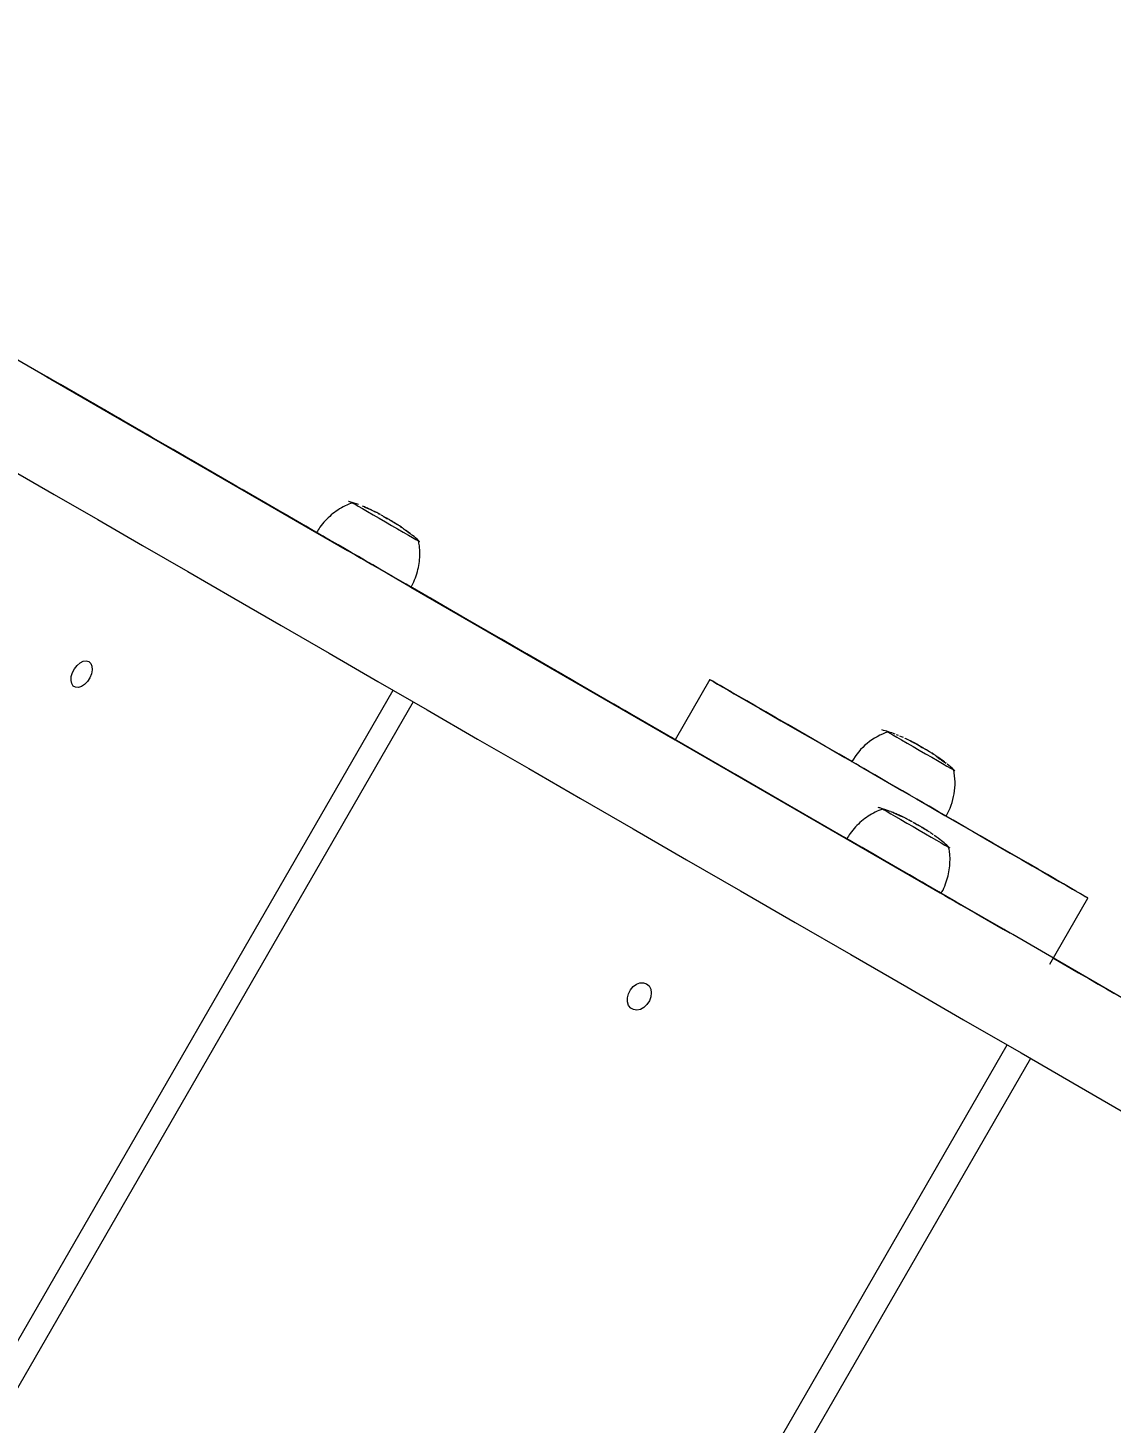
# Model space of a CAD drawing. Header units: millimetres. Extents: x -6006 to 5875, y -6399 to 6717.
# Drawn here: x 1309.4 to 1607.2, y 3078 to 3461.3 of the extents above; entities that cross this region are included whole.
import ezdxf

# ---------------------------------------------------------------- set-up
doc = ezdxf.new("R2010")
doc.units = ezdxf.units.MM
for name, color, linetype in [('DIKOM_ОБЪЕКТ', 7, 'Continuous'), ('DIKOM_РАЗМЕР_ЗОНА', 7, 'Continuous'), ('DIKOM_РАЗМЕР_ОБЪЕКТА', 7, 'Continuous')]:
    doc.layers.add(name, color=color, linetype=linetype)
doc.styles.add('style1', font='arial.ttf', dxfattribs={"width": 0.8})
doc.dimstyles.new('1-50', dxfattribs={"dimtxt": 300, "dimasz": 200, "dimexe": 100, "dimexo": 0, "dimgap": 100, "dimtad": 0, "dimdec": 0, "dimtxsty": 'style1', "dimcen": 0, "dimclrd": 7, "dimclre": 7, "dimadec": 1, "dimazin": 2, "dimtfac": 1, "dimtdec": 0, "dimtmove": 1, "dimatfit": 3, "dimfxl": 0, "dimlwd": 25, "dimlwe": 18, "dimarcsym": 0})

# ---------------------------------------------------------------- blocks, each defined once
blk = doc.blocks.new('*D15')
at = {"layer": 'Defpoints', "color": 0, "transparency": 16777216}
for p in [(-4354.46, 4593.05), (3409.28, 4593.05), (-1328.61, -3571.89)]:
    blk.add_point(p, dxfattribs=at)
at = {"layer": 'DIKOM_РАЗМЕР_ОБЪЕКТА', "color": 7, "lineweight": 18, "transparency": 16777216}
for p, q in [((3409.28, 4593.05), (-4454.46, 4593.05)), ((-1328.61, -3571.89), (-4454.46, -3571.89))]:
    blk.add_line(p, q, dxfattribs=at)
at = {"layer": 'DIKOM_РАЗМЕР_ОБЪЕКТА', "color": 7, "lineweight": 25, "transparency": 16777216}
for p, q in [((-4354.46, 4393.05), (-4354.46, 968.7)), ((-4354.46, -3371.89), (-4354.46, 52.46))]:
    blk.add_line(p, q, dxfattribs=at)
at = {"layer": 'DIKOM_РАЗМЕР_ОБЪЕКТА', "color": 7, "transparency": 16777216}
for points in [[(-4387.8, 4393.05), (-4321.13, 4393.05), (-4354.46, 4593.05)], [(-4387.8, -3371.89), (-4321.13, -3371.89), (-4354.46, -3571.89)]]:
    blk.add_solid(points, dxfattribs=at)
at = {"layer": 'DIKOM_РАЗМЕР_ОБЪЕКТА', "color": 0, "transparency": 16777216, "insert": (-4354.46, 510.58), "char_height": 300, "attachment_point": 5, "rotation": 90, "style": 'style1'}
blk.add_mtext('8150', dxfattribs=at)
blk = doc.blocks.new('*D16')
at = {"layer": 'Defpoints', "color": 0, "transparency": 16777216}
for p in [(3934.59, 4272.92), (-3710.11, -290.96), (3934.59, -4791.62)]:
    blk.add_point(p, dxfattribs=at)
at = {"layer": 'DIKOM_РАЗМЕР_ОБЪЕКТА', "color": 7, "lineweight": 18, "transparency": 16777216}
for p, q in [((3934.59, 4272.92), (3934.59, -4891.62)), ((-3710.11, -290.96), (-3710.11, -4891.62))]:
    blk.add_line(p, q, dxfattribs=at)
at = {"layer": 'DIKOM_РАЗМЕР_ОБЪЕКТА', "color": 7, "lineweight": 25, "transparency": 16777216}
for p, q in [((-3510.11, -4791.62), (-1432.64, -4791.62)), ((3734.59, -4791.62), (-518.7, -4791.62))]:
    blk.add_line(p, q, dxfattribs=at)
at = {"layer": 'DIKOM_РАЗМЕР_ОБЪЕКТА', "color": 7, "transparency": 16777216}
for points in [[(-3510.11, -4758.29), (-3510.11, -4824.96), (-3710.11, -4791.62)], [(3734.59, -4758.29), (3734.59, -4824.96), (3934.59, -4791.62)]]:
    blk.add_solid(points, dxfattribs=at)
at = {"layer": 'DIKOM_РАЗМЕР_ОБЪЕКТА', "color": 0, "transparency": 16777216, "insert": (-975.67, -4791.62), "char_height": 300, "attachment_point": 5, "style": 'style1'}
blk.add_mtext('7650', dxfattribs=at)
blk = doc.blocks.new('*D14')
at = {"layer": 'Defpoints', "color": 0, "transparency": 16777216}
for p in [(3463.26, 6716.57), (-5809.49, -5571.89), (-1350.38, -5571.89)]:
    blk.add_point(p, dxfattribs=at)
at = {"layer": 'DIKOM_РАЗМЕР_ЗОНА', "color": 7, "lineweight": 18, "transparency": 16777216}
for p, q in [((3463.26, 6716.57), (-5909.49, 6716.57)), ((-1350.38, -5571.89), (-5909.49, -5571.89))]:
    blk.add_line(p, q, dxfattribs=at)
at = {"layer": 'DIKOM_РАЗМЕР_ЗОНА', "color": 7, "lineweight": 25, "transparency": 16777216}
for p, q in [((-5809.49, 6516.57), (-5809.49, 1149.14)), ((-5809.49, -5371.89), (-5809.49, 69.36))]:
    blk.add_line(p, q, dxfattribs=at)
at = {"layer": 'DIKOM_РАЗМЕР_ЗОНА', "color": 7, "transparency": 16777216}
for points in [[(-5842.83, 6516.57), (-5776.16, 6516.57), (-5809.49, 6716.57)], [(-5842.83, -5371.89), (-5776.16, -5371.89), (-5809.49, -5571.89)]]:
    blk.add_solid(points, dxfattribs=at)
at = {"layer": 'DIKOM_РАЗМЕР_ЗОНА', "color": 0, "transparency": 16777216, "insert": (-5809.49, 609.25), "char_height": 300, "attachment_point": 5, "rotation": 90, "style": 'style1'}
blk.add_mtext('12300', dxfattribs=at)
blk = doc.blocks.new('*D13')
at = {"layer": 'Defpoints', "color": 0, "transparency": 16777216}
for p in [(5874.9, 4901.57), (-5210.11, -1293.83), (5874.9, -6202.3)]:
    blk.add_point(p, dxfattribs=at)
at = {"layer": 'DIKOM_РАЗМЕР_ЗОНА', "color": 7, "lineweight": 18, "transparency": 16777216}
for p, q in [((5874.9, 4901.57), (5874.9, -6302.3)), ((-5210.11, -1293.83), (-5210.11, -6302.3))]:
    blk.add_line(p, q, dxfattribs=at)
at = {"layer": 'DIKOM_РАЗМЕР_ЗОНА', "color": 7, "lineweight": 25, "transparency": 16777216}
for p, q in [((-5010.11, -6202.3), (160.46, -6202.3)), ((5674.9, -6202.3), (1240.24, -6202.3))]:
    blk.add_line(p, q, dxfattribs=at)
at = {"layer": 'DIKOM_РАЗМЕР_ЗОНА', "color": 7, "transparency": 16777216}
for points in [[(-5010.11, -6168.97), (-5010.11, -6235.64), (-5210.11, -6202.3)], [(5674.9, -6168.97), (5674.9, -6235.64), (5874.9, -6202.3)]]:
    blk.add_solid(points, dxfattribs=at)
at = {"layer": 'DIKOM_РАЗМЕР_ЗОНА', "color": 0, "transparency": 16777216, "insert": (700.35, -6202.3), "char_height": 300, "attachment_point": 5, "style": 'style1'}
blk.add_mtext('11100', dxfattribs=at)

msp = doc.modelspace()

# ---------------------------------------------------------------- linework, layer by layer
at = {"layer": 'DIKOM_ОБЪЕКТ', "color": 7, "linetype": 'Continuous', "lineweight": 15}
for p, q in [((1301.86, 3372.86), (1388.86, 3322.63)), ((1315.76, 3364.83), (1314.86, 3365.36)), ((1314.86, 3365.36), (1333.37, 3354.67)), ((1315.76, 3364.83), (1397.25, 3317.78)), ((1418.03, 3305.78), (1333.37, 3354.67)), ((1401.87, 3329.74), (1401.87, 3329.74)), ((1402.8, 3329.32), (1402.24, 3329.57)), ((1404.63, 3328.48), (1403.3, 3329.12)), ((1404.62, 3328.5), (1404.77, 3328.42)), ((1405.18, 3328.21), (1405.02, 3328.29)), ((1405.73, 3327.92), (1405.92, 3327.82)), ((1407.05, 3327.2), (1408.25, 3326.47)), ((1408.87, 3326.15), (1408.58, 3326.32)), ((1411.15, 3324.78), (1411.17, 3324.77)), ((1412.13, 3324.13), (1411.55, 3324.52)), ((1412.76, 3323.69), (1412.62, 3323.79)), ((1412.88, 3323.54), (1412.62, 3323.79)), ((1412.95, 3323.55), (1413.13, 3323.4)), ((1414.51, 3322.4), (1413.24, 3323.27)), ((1413.42, 3323.19), (1414.46, 3322.43)), ((1414.52, 3322.39), (1414.51, 3322.4)), ((1415.03, 3321.98), (1414.9, 3322.08)), ((1399.52, 3316.47), (1397.25, 3317.78)), ((1408.18, 3311.47), (1399.52, 3316.47)), ((1408.18, 3311.47), (1415.72, 3307.12)), ((1414.71, 3307.71), (1487.36, 3265.76)), ((1418.03, 3305.78), (1415.72, 3307.12)), ((1459.64, 3281.76), (1458.25, 3282.57)), ((1458.25, 3282.57), (1473.61, 3273.7)), ((1459.64, 3281.76), (1560.2, 3223.71)), ((1496.88, 3282.26), (1487.36, 3265.76)), ((1276.09, 3047.68), (1409.84, 3279.34)), ((1415.36, 3276.15), (1281.61, 3044.49)), ((1578.08, 3213.38), (1473.61, 3273.7)), ((1550.56, 3266.12), (1550.5, 3266.14)), ((1550.86, 3265.98), (1550.88, 3265.97)), ((1550.88, 3265.97), (1550.89, 3265.97)), ((1551.35, 3265.74), (1551.18, 3265.82)), ((1551.36, 3265.74), (1551.26, 3265.79)), ((1554.8, 3263.89), (1555.26, 3263.62)), ((1557.18, 3262.51), (1557.29, 3262.44)), ((1559.11, 3261.26), (1559.16, 3261.24)), ((1560.04, 3260.64), (1559.56, 3260.97)), ((1560.82, 3259.93), (1560.84, 3259.95)), ((1561.39, 3259.63), (1561.79, 3259.32)), ((1547.83, 3245.45), (1547.84, 3245.47)), ((1549.55, 3244.75), (1549.48, 3244.78)), ((1549.56, 3244.74), (1549.55, 3244.75)), ((1550.65, 3244.17), (1549.65, 3244.67)), ((1549.93, 3244.57), (1549.96, 3244.55)), ((1551.78, 3243.61), (1551.13, 3243.93)), ((1552.09, 3243.45), (1552.13, 3243.43)), ((1552.61, 3243.16), (1552.14, 3243.42)), ((1552.76, 3243.07), (1553.98, 3242.34)), ((1557.91, 3239.95), (1557.81, 3240.03)), ((1558.11, 3239.81), (1558.16, 3239.79)), ((1558.19, 3239.77), (1558.28, 3239.7)), ((1558.72, 3239.39), (1558.5, 3239.55)), ((1559.09, 3239.12), (1558.71, 3239.38)), ((1559.34, 3238.93), (1559.34, 3238.93)), ((1559.63, 3238.7), (1559.46, 3238.85)), ((1560.19, 3238.29), (1559.63, 3238.71)), ((1560.26, 3238.23), (1560.19, 3238.29)), ((1560.55, 3238), (1560.62, 3237.95)), ((1562.72, 3222.25), (1560.2, 3223.71)), ((1571.19, 3217.36), (1562.72, 3222.25)), ((1590.3, 3204.07), (1600.8, 3222.26)), ((1571.19, 3217.36), (1577.45, 3213.75)), ((1578.08, 3213.38), (1577.45, 3213.75)), ((1444.86, 2950.24), (1578.61, 3181.9)), ((1585.02, 3178.2), (1451.27, 2946.54))]:
    msp.add_line(p, q, dxfattribs=at)
at = {"layer": 'DIKOM_ОБЪЕКТ', "color": 7, "linetype": 'Continuous', "lineweight": 15, "flags": 128}
for points in [[(1611.85, 3193.88), (1595.9, 3203.09), (1580.11, 3212.21), (1564.51, 3221.22), (1549.09, 3230.12), (1533.85, 3238.92), (1518.8, 3247.61), (1503.94, 3256.18), (1489.29, 3264.65), (1474.83, 3272.99), (1460.58, 3281.22), (1446.54, 3289.33), (1432.71, 3297.31), (1419.09, 3305.17), (1405.7, 3312.91), (1392.53, 3320.51), (1379.58, 3327.98), (1366.87, 3335.33), (1354.39, 3342.53), (1342.14, 3349.6), (1330.14, 3356.53), (1318.38, 3363.32), (1306.86, 3369.97)], [(1314.13, 3365.77), (1314.15, 3365.76), (1314.4, 3365.62), (1314.95, 3365.3), (1315.76, 3364.83)], [(1335.64, 3353.36), (1334.59, 3353.96), (1333.35, 3354.68), (1331.95, 3355.48), (1330.46, 3356.34), (1328.94, 3357.23), (1327.43, 3358.1), (1326, 3358.92), (1324.71, 3359.67)], [(1349.32, 3345.46), (1347.25, 3346.65), (1345.35, 3347.75), (1343.65, 3348.73), (1342.2, 3349.57), (1341.02, 3350.25), (1340.12, 3350.77), (1339.53, 3351.11), (1339.26, 3351.26), (1339.31, 3351.24), (1339.68, 3351.02), (1340.37, 3350.62), (1341.36, 3350.05), (1342.63, 3349.32), (1344.16, 3348.44), (1345.92, 3347.42), (1347.88, 3346.29), (1350, 3345.06), (1352.25, 3343.77), (1354.57, 3342.43), (1356.93, 3341.06), (1359.29, 3339.7), (1361.59, 3338.37), (1363.8, 3337.1)], [(1388.93, 3322.59), (1388.14, 3323.04), (1381.47, 3326.9), (1374.86, 3330.71), (1368.33, 3334.48), (1361.89, 3338.2), (1355.55, 3341.86), (1349.32, 3345.46)], [(1304.88, 3339.94), (1316.64, 3333.15), (1328.64, 3326.22), (1340.89, 3319.15), (1353.37, 3311.94), (1366.08, 3304.6), (1379.03, 3297.13), (1392.2, 3289.52), (1405.59, 3281.79), (1419.21, 3273.93), (1433.04, 3265.95), (1447.08, 3257.84), (1461.33, 3249.61), (1475.79, 3241.26), (1490.44, 3232.8), (1505.3, 3224.22), (1520.35, 3215.54), (1535.59, 3206.74), (1551.01, 3197.83), (1566.61, 3188.82), (1582.4, 3179.71), (1598.35, 3170.5), (1614.48, 3161.19)], [(1363.8, 3337.1), (1369.32, 3333.91), (1374.96, 3330.66), (1380.69, 3327.34), (1386.51, 3323.98), (1388.91, 3322.6)], [(1368.68, 3334.28), (1368.83, 3334.19), (1369.28, 3333.93), (1370.04, 3333.5), (1371.08, 3332.89), (1372.42, 3332.12), (1374.03, 3331.19), (1375.91, 3330.11), (1378.04, 3328.88), (1380.41, 3327.51), (1383, 3326.01), (1385.79, 3324.4), (1388.73, 3322.7)], [(1388.7, 3322.72), (1385.8, 3324.4), (1383.01, 3326.01), (1380.41, 3327.51), (1378.04, 3328.87), (1375.91, 3330.1), (1374.03, 3331.19), (1372.42, 3332.12), (1371.09, 3332.89), (1370.04, 3333.5), (1369.28, 3333.93), (1368.83, 3334.19), (1368.68, 3334.28)], [(1400.29, 3330.35), (1400.29, 3330.35), (1397.66, 3331.2), (1397.53, 3331.23)], [(1398.39, 3330.98), (1398.42, 3330.96), (1398.73, 3330.79), (1399.34, 3330.43), (1400.24, 3329.91), (1401.39, 3329.25), (1402.77, 3328.46), (1404.31, 3327.57), (1405.96, 3326.61)], [(1405.96, 3326.61), (1407.68, 3325.62), (1409.4, 3324.63), (1411.06, 3323.67), (1412.61, 3322.77), (1414, 3321.97), (1415.17, 3321.3), (1416.09, 3320.77), (1416.72, 3320.4), (1417.05, 3320.21), (1417.09, 3320.18)], [(1414.73, 3307.69), (1414.58, 3307.78), (1414.13, 3308.04), (1413.38, 3308.47), (1412.37, 3309.06), (1411.1, 3309.79), (1409.62, 3310.64), (1407.95, 3311.61), (1406.14, 3312.65), (1404.22, 3313.76), (1402.24, 3314.9), (1400.26, 3316.05), (1398.3, 3317.18), (1396.43, 3318.26), (1394.68, 3319.27), (1393.1, 3320.18), (1391.72, 3320.98), (1390.58, 3321.64), (1389.69, 3322.15), (1389.09, 3322.49), (1388.79, 3322.67), (1388.75, 3322.69)], [(1397.25, 3317.78), (1398.3, 3317.18), (1399.54, 3316.46), (1400.94, 3315.66), (1402.43, 3314.8), (1403.95, 3313.91), (1405.46, 3313.04), (1406.89, 3312.22), (1408.18, 3311.47)], [(1487.36, 3265.76), (1486.34, 3266.35), (1480.38, 3269.79), (1474.27, 3273.31), (1468.04, 3276.91), (1461.7, 3280.58), (1455.25, 3284.3), (1448.71, 3288.07), (1442.1, 3291.89), (1435.43, 3295.74), (1428.7, 3299.62), (1421.95, 3303.53), (1415.17, 3307.44), (1414.71, 3307.71)], [(1414.71, 3307.7), (1416.33, 3306.77), (1422.32, 3303.31), (1428.29, 3299.86), (1434.21, 3296.45), (1440.07, 3293.06), (1445.86, 3289.72), (1451.55, 3286.44), (1457.13, 3283.21), (1462.6, 3280.06), (1467.92, 3276.98), (1473.09, 3274), (1478.1, 3271.11), (1482.93, 3268.32), (1487.36, 3265.76)], [(1414.71, 3307.7), (1416.5, 3306.67), (1420.09, 3304.6), (1423.62, 3302.56), (1427.07, 3300.57), (1430.41, 3298.64), (1433.63, 3296.78), (1436.69, 3295.02), (1439.58, 3293.35), (1442.27, 3291.79), (1444.75, 3290.36), (1447.01, 3289.06), (1449.01, 3287.9), (1450.76, 3286.89), (1452.24, 3286.04), (1453.43, 3285.35), (1454.33, 3284.83), (1454.94, 3284.48), (1455.24, 3284.3), (1455.24, 3284.3), (1454.94, 3284.48), (1454.33, 3284.83), (1453.43, 3285.35), (1452.24, 3286.04), (1450.76, 3286.89), (1449.02, 3287.9), (1447.01, 3289.06), (1444.76, 3290.36), (1442.28, 3291.79), (1439.58, 3293.35), (1436.69, 3295.01), (1433.63, 3296.78), (1430.42, 3298.64), (1427.07, 3300.57), (1423.62, 3302.56), (1420.09, 3304.6), (1416.51, 3306.67), (1414.72, 3307.7)], [(1415.72, 3307.12), (1416.84, 3306.48), (1417.72, 3305.96), (1418.35, 3305.6), (1418.69, 3305.4), (1418.74, 3305.38), (1418.49, 3305.52), (1417.94, 3305.84), (1417.13, 3306.31)], [(1326.19, 3287.22), (1326.73, 3286.71), (1327.03, 3285.93), (1327.09, 3284.96), (1326.89, 3283.88), (1326.45, 3282.8), (1325.81, 3281.79), (1325.02, 3280.97), (1324.16, 3280.38), (1323.31, 3280.1), (1322.53, 3280.15), (1321.9, 3280.51), (1321.47, 3281.16), (1321.28, 3282.05), (1321.36, 3283.08), (1321.68, 3284.18), (1322.23, 3285.23), (1322.95, 3286.16), (1323.78, 3286.87), (1324.65, 3287.31), (1325.48, 3287.43), (1326.19, 3287.22)], [(1458.88, 3282.2), (1458, 3282.71), (1457.37, 3283.07), (1457.03, 3283.27), (1456.98, 3283.3), (1457.24, 3283.15), (1457.78, 3282.84), (1458.59, 3282.37), (1459.64, 3281.76)], [(1535.85, 3259.76), (1532.38, 3261.76), (1528.66, 3263.91), (1525.05, 3265.99), (1521.58, 3268), (1518.28, 3269.9), (1515.15, 3271.71), (1512.22, 3273.4), (1509.51, 3274.97), (1507.02, 3276.4), (1504.78, 3277.69), (1502.81, 3278.84), (1501.1, 3279.82), (1499.67, 3280.65), (1498.53, 3281.31), (1497.68, 3281.8), (1497.13, 3282.11), (1496.89, 3282.25), (1496.96, 3282.21), (1497.32, 3282), (1497.99, 3281.62), (1498.96, 3281.06), (1500.22, 3280.33), (1501.77, 3279.44), (1503.59, 3278.38), (1505.68, 3277.18), (1508.02, 3275.83), (1510.6, 3274.34), (1513.41, 3272.72), (1516.42, 3270.98), (1519.62, 3269.13), (1523, 3267.18), (1526.52, 3265.14), (1530.18, 3263.03), (1533.95, 3260.86), (1537.8, 3258.63), (1541.72, 3256.37), (1545.68, 3254.08), (1549.66, 3251.78), (1553.64, 3249.49), (1557.58, 3247.21), (1561.48, 3244.96), (1565.3, 3242.76), (1569.03, 3240.61), (1572.63, 3238.52), (1576.1, 3236.52), (1579.4, 3234.61), (1582.53, 3232.81), (1585.46, 3231.12), (1588.18, 3229.55), (1590.66, 3228.12), (1592.9, 3226.82), (1594.88, 3225.68), (1596.59, 3224.69), (1598.02, 3223.87), (1599.16, 3223.21), (1600, 3222.72), (1600.55, 3222.41), (1600.79, 3222.27), (1600.73, 3222.3), (1600.36, 3222.52), (1599.69, 3222.9), (1598.72, 3223.46), (1597.46, 3224.19)], [(1476.14, 3272.24), (1474.89, 3272.96), (1473.5, 3273.76), (1472.01, 3274.62), (1470.48, 3275.5), (1468.97, 3276.37), (1467.55, 3277.2), (1466.25, 3277.95), (1465.14, 3278.59)], [(1545.49, 3268.05), (1545.5, 3268.04), (1545.74, 3267.9), (1546.3, 3267.58), (1547.14, 3267.1), (1548.25, 3266.46), (1549.58, 3265.69), (1551.09, 3264.82), (1552.73, 3263.87), (1554.44, 3262.88), (1556.16, 3261.89), (1557.84, 3260.92), (1559.42, 3260.01), (1560.84, 3259.19), (1562.05, 3258.49), (1563.03, 3257.93), (1563.72, 3257.53), (1564.11, 3257.3), (1564.19, 3257.25)], [(1548.73, 3266.9), (1548.47, 3267.01), (1548.16, 3267.13)], [(1550.06, 3266.33), (1549.56, 3266.56), (1549.1, 3266.74)], [(1551.18, 3265.82), (1550.86, 3265.98), (1550.56, 3266.12)], [(1552.41, 3265.2), (1551.58, 3265.64), (1551.36, 3265.74)], [(1552.43, 3265.21), (1552.41, 3265.22), (1552.51, 3265.17), (1552.71, 3265.06), (1553.01, 3264.9), (1553.22, 3264.78)], [(1554.24, 3264.21), (1554.14, 3264.27), (1554.1, 3264.29), (1554.09, 3264.3), (1554.09, 3264.3), (1554.09, 3264.3)], [(1555.66, 3263.4), (1555.36, 3263.57), (1554.89, 3263.84), (1554.8, 3263.89)], [(1555.34, 3263.58), (1555.07, 3263.73), (1554.8, 3263.89)], [(1557.17, 3262.51), (1555.53, 3263.47), (1555.34, 3263.58)], [(1556.84, 3262.69), (1557.01, 3262.6), (1557.17, 3262.51)], [(1557.21, 3262.45), (1557.03, 3262.57), (1556.84, 3262.69)], [(1557.71, 3262.18), (1557.57, 3262.27), (1557.21, 3262.45)], [(1558.46, 3261.71), (1557.94, 3262.04), (1557.71, 3262.19)], [(1557.89, 3262.02), (1558.24, 3261.85), (1558.42, 3261.74)], [(1558.26, 3261.78), (1558.08, 3261.9), (1557.89, 3262.02)], [(1545.9, 3253.95), (1544.01, 3255.05), (1542.22, 3256.08), (1540.59, 3257.02), (1539.16, 3257.85), (1537.95, 3258.55), (1537, 3259.1), (1536.32, 3259.49), (1535.94, 3259.71), (1535.85, 3259.76)], [(1558.81, 3261.48), (1558.61, 3261.61), (1558.26, 3261.78)], [(1559.33, 3261.13), (1559, 3261.36), (1558.81, 3261.48)], [(1559.47, 3261), (1559.47, 3261.01), (1559.52, 3260.95), (1559.63, 3260.87), (1559.8, 3260.73), (1560.08, 3260.53), (1560.25, 3260.4)], [(1561.1, 3259.71), (1560.62, 3260.09), (1560.16, 3260.44)], [(1560.25, 3260.4), (1560.54, 3260.18), (1560.84, 3259.95)], [(1561.36, 3259.65), (1561.06, 3259.89), (1560.76, 3260.11)], [(1560.84, 3259.95), (1561.11, 3259.82), (1561.36, 3259.65)], [(1561.79, 3259.32), (1561.46, 3259.54), (1561.1, 3259.71)], [(1564.08, 3257.34), (1563.47, 3257.91), (1562.08, 3259.07)], [(1561.83, 3244.76), (1561.75, 3244.81), (1561.37, 3245.02), (1560.7, 3245.41), (1559.76, 3245.96), (1558.56, 3246.65), (1557.12, 3247.48), (1555.5, 3248.41), (1553.72, 3249.44), (1551.82, 3250.54), (1549.86, 3251.67), (1547.87, 3252.82), (1545.9, 3253.95)], [(1544.12, 3246.85), (1544.12, 3246.85), (1544.3, 3246.74), (1544.79, 3246.46), (1545.57, 3246.01), (1546.63, 3245.4), (1547.92, 3244.65), (1549.39, 3243.8), (1551.01, 3242.87), (1552.71, 3241.89), (1554.44, 3240.89)], [(1597.46, 3224.19), (1595.91, 3225.08), (1594.09, 3226.13), (1592, 3227.34), (1589.66, 3228.69), (1587.08, 3230.18), (1584.28, 3231.8), (1581.26, 3233.54), (1578.06, 3235.39), (1574.68, 3237.34), (1571.16, 3239.37), (1567.5, 3241.49), (1563.73, 3243.66), (1561.84, 3244.76)], [(1554.44, 3240.89), (1556.13, 3239.91), (1557.73, 3238.99), (1559.19, 3238.15), (1560.45, 3237.42), (1561.48, 3236.82), (1562.23, 3236.39), (1562.68, 3236.13), (1562.82, 3236.05)], [(1560.46, 3223.55), (1560.46, 3223.55), (1560.29, 3223.66), (1559.81, 3223.93), (1559.05, 3224.37), (1558.01, 3224.97), (1556.73, 3225.71), (1555.23, 3226.58), (1553.54, 3227.55), (1551.72, 3228.6), (1549.8, 3229.71), (1547.82, 3230.85), (1545.83, 3232), (1543.88, 3233.12), (1542.02, 3234.2), (1540.28, 3235.2), (1538.72, 3236.11), (1537.35, 3236.89), (1536.23, 3237.54), (1535.37, 3238.04), (1534.79, 3238.38), (1534.51, 3238.54), (1534.48, 3238.55)], [(1560.2, 3223.71), (1561.44, 3222.99), (1562.84, 3222.18), (1564.32, 3221.32), (1565.85, 3220.44), (1567.36, 3219.57), (1568.79, 3218.75), (1570.08, 3218), (1571.19, 3217.36)], [(1577.45, 3213.75), (1578.34, 3213.23), (1578.96, 3212.87), (1579.31, 3212.67), (1579.35, 3212.65), (1579.1, 3212.8), (1578.55, 3213.11), (1577.74, 3213.58), (1576.69, 3214.18)], [(1591.28, 3205.76), (1591.76, 3205.48), (1595.11, 3203.55), (1598.21, 3201.76), (1601.05, 3200.12), (1603.62, 3198.64), (1605.91, 3197.32), (1607.91, 3196.16), (1609.62, 3195.18), (1611.02, 3194.36), (1612.12, 3193.73), (1612.9, 3193.28), (1613.38, 3193), (1613.54, 3192.91)], [(1479.49, 3198.71), (1480.17, 3198.12), (1480.61, 3197.26), (1480.78, 3196.23), (1480.65, 3195.11), (1480.24, 3194), (1479.59, 3193.01), (1478.75, 3192.21), (1477.8, 3191.68), (1476.82, 3191.47), (1475.9, 3191.6), (1475.12, 3192.05), (1474.55, 3192.78), (1474.24, 3193.74), (1474.22, 3194.82), (1474.5, 3195.95), (1475.03, 3197.01), (1475.79, 3197.92), (1476.69, 3198.59), (1477.67, 3198.96), (1478.63, 3199), (1479.49, 3198.71)]]:
    msp.add_lwpolyline(points, dxfattribs=at)
at = {"layer": 'DIKOM_ОБЪЕКТ', "color": 7, "linetype": 'Continuous', "lineweight": 15}
for centre, radius, start, end in [((1551.62, 3250.74), 18.13, 108.5663, 150.2317), ((1538.37, 3244.27), 24.85, 67.6214, 76.6585), ((1519.79, 3203.72), 69.61, 61.3706, 62.4038), ((1531.36, 3224.5), 45.84, 59.6118, 62.0061), ((1524.48, 3211.77), 60.3, 60.2004, 61.6193), ((1533.17, 3227.72), 42.14, 60.0095, 61.5889), ((1631.89, 3397.25), 154.04, 239.8172, 240.1673), ((1523.41, 3205.9), 65.92, 59.0521, 60.2869), ((1564.38, 3266.93), 7.75, 227.1257, 236.9418), ((1549.93, 3246.72), 17.2, 53.8561, 57.546), ((1550.53, 3246.93), 16.69, 52.177, 57.3844), ((1546.22, 3253.85), 18.04, 329.7649, 11.605)]:
    msp.add_arc(centre, radius, start, end, dxfattribs=at)
for points, knots in [([(1398.75, 3330.87), (1398.72, 3330.86), (1397.98, 3330.65), (1396.58, 3330), (1394.61, 3328.9), (1392.78, 3327.53), (1391.12, 3325.95), (1389.76, 3324.33), (1389.08, 3323.17), (1388.78, 3322.68)], [0, 0, 0, 0, 0.007224, 0.176549, 0.347986, 0.52077, 0.694428, 0.868664, 1, 1, 1, 1]), ([(1402.54, 3329.46), (1402.35, 3329.54), (1401.97, 3329.7), (1401.58, 3329.86), (1401.38, 3329.94)], [0, 0, 0, 0, 0.489536, 1, 1, 1, 1]), ([(1401.87, 3329.74), (1401.99, 3329.69), (1402.23, 3329.59), (1402.46, 3329.49), (1402.57, 3329.45)], [0, 0, 0, 0, 0.510277, 1, 1, 1, 1]), ([(1403.9, 3328.85), (1403.86, 3328.87), (1403.75, 3328.92), (1403.46, 3329.05), (1403.04, 3329.24), (1402.72, 3329.38), (1402.54, 3329.46)], [0, 0, 0, 0, 0.148173, 0.368215, 0.638114, 1, 1, 1, 1]), ([(1402.57, 3329.45), (1402.71, 3329.38), (1402.94, 3329.28), (1403.19, 3329.18), (1403.27, 3329.14), (1403.27, 3329.14)], [0, 0, 0, 0, 0.613623, 0.996734, 1, 1, 1, 1]), ([(1405.02, 3328.29), (1404.95, 3328.33), (1404.82, 3328.4), (1404.68, 3328.46), (1404.62, 3328.5)], [0, 0, 0, 0, 0.524559, 1, 1, 1, 1]), ([(1405.97, 3327.8), (1405.76, 3327.92), (1405.5, 3328.06), (1405.23, 3328.19), (1405.18, 3328.21)], [0, 0, 0, 0, 0.817689, 1, 1, 1, 1]), ([(1406.12, 3327.71), (1406.06, 3327.75), (1405.93, 3327.82), (1405.8, 3327.89), (1405.73, 3327.92)], [0, 0, 0, 0, 0.515932, 1, 1, 1, 1]), ([(1406.33, 3327.6), (1406.3, 3327.62), (1406.23, 3327.66), (1406.16, 3327.69), (1406.12, 3327.71)], [0, 0, 0, 0, 0.502063, 1, 1, 1, 1]), ([(1407.02, 3327.21), (1407.01, 3327.22), (1406.99, 3327.23), (1406.99, 3327.24), (1406.98, 3327.24), (1406.98, 3327.24), (1406.96, 3327.25), (1406.82, 3327.33), (1406.68, 3327.41), (1406.55, 3327.48)], [0, 0, 0, 0, 0.2673, 0.295284, 0.303228, 0.311004, 0.329343, 0.368208, 1, 1, 1, 1]), ([(1408.23, 3326.52), (1408.15, 3326.56), (1408.07, 3326.61), (1407.89, 3326.71), (1407.8, 3326.77), (1407.71, 3326.82)], [0, 0, 0, 0, 0.443548, 0.500096, 1, 1, 1, 1]), ([(1409.16, 3325.98), (1409.14, 3325.99), (1409.03, 3326.05), (1408.73, 3326.23), (1408.45, 3326.39), (1408.32, 3326.46)], [0, 0, 0, 0, 0.071553, 0.587268, 1, 1, 1, 1]), ([(1409.83, 3325.57), (1409.64, 3325.69), (1409.31, 3325.89), (1408.99, 3326.08), (1408.9, 3326.13), (1408.87, 3326.14)], [0, 0, 0, 0, 0.492585, 0.854981, 1, 1, 1, 1]), ([(1409.08, 3326.03), (1409.11, 3326.01), (1409.18, 3325.97), (1409.42, 3325.83), (1409.67, 3325.68), (1409.84, 3325.58), (1409.9, 3325.54)], [0, 0, 0, 0, 0.289629, 0.58015, 0.845952, 1, 1, 1, 1]), ([(1409.54, 3325.76), (1409.54, 3325.76), (1409.54, 3325.76), (1409.5, 3325.78), (1409.39, 3325.85), (1409.23, 3325.94), (1409.17, 3325.98)], [0, 0, 0, 0, 0.041072, 0.270094, 0.750158, 1, 1, 1, 1]), ([(1411.17, 3324.77), (1411.06, 3324.83), (1410.72, 3325.06), (1410.23, 3325.35), (1409.8, 3325.61), (1409.61, 3325.72), (1409.56, 3325.75), (1409.55, 3325.75), (1409.55, 3325.76), (1409.55, 3325.76), (1409.55, 3325.76), (1409.54, 3325.76), (1409.53, 3325.77), (1409.46, 3325.8), (1409.37, 3325.86), (1409.35, 3325.87)], [0, 0, 0, 0, 0.138187, 0.458171, 0.631155, 0.692597, 0.699051, 0.701182, 0.702713, 0.704572, 0.707894, 0.716346, 0.757993, 0.955831, 1, 1, 1, 1]), ([(1411.53, 3324.53), (1411.46, 3324.57), (1411.35, 3324.64), (1410.95, 3324.88), (1410.53, 3325.14), (1410.14, 3325.38), (1409.91, 3325.52), (1409.83, 3325.57)], [0, 0, 0, 0, 0.303275, 0.504233, 0.705257, 0.89818, 1, 1, 1, 1]), ([(1409.9, 3325.54), (1410.05, 3325.45), (1410.31, 3325.29), (1410.66, 3325.08), (1410.92, 3324.92), (1411.08, 3324.82), (1411.13, 3324.79), (1411.15, 3324.78)], [0, 0, 0, 0, 0.25608, 0.437045, 0.61779, 0.843465, 1, 1, 1, 1]), ([(1411.47, 3324.57), (1411.51, 3324.55), (1411.6, 3324.49), (1411.55, 3324.52), (1411.53, 3324.53)], [0, 0, 0, 0, 0.500024, 1, 1, 1, 1]), ([(1411.71, 3324.36), (1411.82, 3324.31), (1411.96, 3324.25), (1412.09, 3324.16), (1412.13, 3324.13)], [0, 0, 0, 0, 0.702269, 1, 1, 1, 1]), ([(1412.08, 3324.11), (1412.02, 3324.15), (1411.9, 3324.23), (1411.78, 3324.32), (1411.71, 3324.36)], [0, 0, 0, 0, 0.477246, 1, 1, 1, 1]), ([(1412.51, 3323.87), (1412.45, 3323.91), (1412.32, 3324), (1412.17, 3324.07), (1412.08, 3324.11)], [0, 0, 0, 0, 0.42362, 1, 1, 1, 1]), ([(1413.24, 3323.27), (1413.18, 3323.31), (1413.06, 3323.4), (1412.94, 3323.49), (1412.88, 3323.54)], [0, 0, 0, 0, 0.50179, 1, 1, 1, 1]), ([(1413.13, 3323.4), (1413.14, 3323.4), (1413.15, 3323.38), (1413.16, 3323.36), (1413.16, 3323.36), (1413.17, 3323.35)], [0, 0, 0, 0, 0.499711, 0.749681, 1, 1, 1, 1]), ([(1413.17, 3323.35), (1413.21, 3323.32), (1413.27, 3323.28), (1413.36, 3323.23), (1413.4, 3323.2), (1413.42, 3323.19)], [0, 0, 0, 0, 0.500009, 0.750105, 1, 1, 1, 1]), ([(1413.17, 3323.35), (1413.17, 3323.35), (1413.17, 3323.35), (1413.17, 3323.35), (1413.17, 3323.35)], [0, 0, 0, 0, 0.546876, 1, 1, 1, 1]), ([(1414.24, 3322.59), (1414.02, 3322.77), (1413.71, 3323.01), (1413.39, 3323.24), (1413.3, 3323.31)], [0, 0, 0, 0, 0.708251, 1, 1, 1, 1]), ([(1414.03, 3322.66), (1414.12, 3322.62), (1414.29, 3322.55), (1414.44, 3322.44), (1414.52, 3322.39)], [0, 0, 0, 0, 0.500162, 1, 1, 1, 1]), ([(1414.38, 3322.38), (1414.32, 3322.43), (1414.2, 3322.53), (1414.08, 3322.62), (1414.03, 3322.66)], [0, 0, 0, 0, 0.56299, 1, 1, 1, 1]), ([(1414.9, 3322.08), (1414.83, 3322.13), (1414.67, 3322.26), (1414.49, 3322.33), (1414.38, 3322.38)], [0, 0, 0, 0, 0.443411, 1, 1, 1, 1]), ([(1414.71, 3307.7), (1414.79, 3307.82), (1415.3, 3308.63), (1415.96, 3310.23), (1416.67, 3312.46), (1417.07, 3314.69), (1417.19, 3316.88), (1417.1, 3318.79), (1416.88, 3319.95), (1416.79, 3320.41)], [0, 0, 0, 0, 0.033569, 0.216696, 0.393871, 0.565576, 0.732119, 0.89356, 1, 1, 1, 1]), ([(1417.04, 3320.23), (1416.95, 3320.31), (1416.35, 3320.9), (1415.67, 3321.48), (1415.06, 3321.95), (1415.03, 3321.98)], [0, 0, 0, 0, 0.13055, 0.952466, 1, 1, 1, 1]), ([(1544.44, 3246.72), (1544.43, 3246.71), (1543.69, 3246.5), (1542.31, 3245.86), (1540.34, 3244.76), (1538.51, 3243.4), (1536.86, 3241.81), (1535.49, 3240.19), (1534.81, 3239.04), (1534.51, 3238.54)], [0, 0, 0, 0, 0.003889, 0.173795, 0.345804, 0.519161, 0.693433, 0.86825, 1, 1, 1, 1]), ([(1546.5, 3246.03), (1546.47, 3246.04), (1545.52, 3246.43), (1544.4, 3246.81), (1543.29, 3247.08), (1543.15, 3247.12)], [0, 0, 0, 0, 0.027354, 0.872067, 1, 1, 1, 1]), ([(1549.47, 3244.78), (1548.66, 3245.15), (1547.75, 3245.58), (1546.8, 3245.91), (1546.7, 3245.95)], [0, 0, 0, 0, 0.887244, 1, 1, 1, 1]), ([(1547.44, 3245.61), (1547.4, 3245.65), (1547.34, 3245.71), (1547.26, 3245.74), (1547.23, 3245.74)], [0, 0, 0, 0, 0.725501, 1, 1, 1, 1]), ([(1548.62, 3245.12), (1548.43, 3245.2), (1548.04, 3245.37), (1547.64, 3245.53), (1547.44, 3245.61)], [0, 0, 0, 0, 0.489445, 1, 1, 1, 1]), ([(1547.66, 3245.57), (1547.68, 3245.57), (1547.75, 3245.54), (1547.8, 3245.5), (1547.84, 3245.47)], [0, 0, 0, 0, 0.314339, 1, 1, 1, 1]), ([(1547.84, 3245.47), (1547.96, 3245.42), (1548.19, 3245.32), (1548.43, 3245.22), (1548.54, 3245.17)], [0, 0, 0, 0, 0.510363, 1, 1, 1, 1]), ([(1548.54, 3245.17), (1548.69, 3245.11), (1548.92, 3245), (1549.22, 3244.88), (1549.42, 3244.79), (1549.55, 3244.74), (1549.55, 3244.74), (1549.55, 3244.74)], [0, 0, 0, 0, 0.255826, 0.415637, 0.57567, 0.783431, 1, 1, 1, 1]), ([(1549.96, 3244.55), (1549.97, 3244.55), (1549.97, 3244.54), (1549.76, 3244.63), (1549.5, 3244.74), (1549.11, 3244.91), (1548.8, 3245.04), (1548.62, 3245.12)], [0, 0, 0, 0, 0.334288, 0.493549, 0.624401, 0.784823, 1, 1, 1, 1]), ([(1550.72, 3244.14), (1550.68, 3244.18), (1550.62, 3244.23), (1550.56, 3244.26), (1550.55, 3244.26)], [0, 0, 0, 0, 0.858376, 1, 1, 1, 1]), ([(1551.13, 3243.94), (1551.06, 3243.98), (1550.92, 3244.04), (1550.79, 3244.11), (1550.72, 3244.14)], [0, 0, 0, 0, 0.524138, 1, 1, 1, 1]), ([(1550.81, 3244.11), (1550.87, 3244.09), (1550.98, 3244.06), (1551.08, 3243.98), (1551.13, 3243.94)], [0, 0, 0, 0, 0.499907, 1, 1, 1, 1]), ([(1551.85, 3243.56), (1551.8, 3243.6), (1551.75, 3243.64), (1551.69, 3243.67), (1551.68, 3243.67)], [0, 0, 0, 0, 0.917889, 1, 1, 1, 1]), ([(1552.25, 3243.35), (1552.18, 3243.38), (1552.05, 3243.46), (1551.91, 3243.53), (1551.85, 3243.56)], [0, 0, 0, 0, 0.515725, 1, 1, 1, 1]), ([(1552.14, 3243.42), (1552.16, 3243.41), (1552.2, 3243.39), (1552.23, 3243.36), (1552.25, 3243.35)], [0, 0, 0, 0, 0.502037, 1, 1, 1, 1]), ([(1553.53, 3242.63), (1553.47, 3242.66), (1553.26, 3242.79), (1552.97, 3242.95), (1552.79, 3243.06), (1552.74, 3243.09), (1552.72, 3243.09), (1552.72, 3243.09), (1552.72, 3243.09), (1552.72, 3243.09)], [0, 0, 0, 0, 0.125464, 0.451167, 0.776764, 0.899918, 0.961493, 0.992302, 1, 1, 1, 1]), ([(1554.58, 3242.02), (1554.52, 3242.06), (1554.32, 3242.17), (1553.98, 3242.37), (1553.75, 3242.5), (1553.67, 3242.54)], [0, 0, 0, 0, 0.232341, 0.741406, 1, 1, 1, 1]), ([(1554.38, 3242.14), (1554.3, 3242.18), (1554.21, 3242.23), (1554.04, 3242.34), (1553.94, 3242.39), (1553.85, 3242.44)], [0, 0, 0, 0, 0.443477, 0.500021, 1, 1, 1, 1]), ([(1554.9, 3241.84), (1554.85, 3241.87), (1554.78, 3241.91), (1554.68, 3241.96), (1554.65, 3241.98)], [0, 0, 0, 0, 0.747485, 1, 1, 1, 1]), ([(1556.65, 3240.79), (1556.59, 3240.83), (1556.3, 3241.01), (1555.89, 3241.26), (1555.49, 3241.49), (1555.33, 3241.59), (1555.29, 3241.61), (1555.28, 3241.62), (1555.28, 3241.62), (1555.28, 3241.62), (1555.28, 3241.62), (1555.27, 3241.62), (1555.24, 3241.64), (1555.11, 3241.71), (1554.92, 3241.82), (1554.84, 3241.87)], [0, 0, 0, 0, 0.07712, 0.362234, 0.509894, 0.558342, 0.562273, 0.564204, 0.565634, 0.567664, 0.571598, 0.583155, 0.66704, 0.85373, 1, 1, 1, 1]), ([(1556.01, 3241.17), (1555.81, 3241.29), (1555.46, 3241.5), (1555.08, 3241.73), (1554.94, 3241.81), (1554.9, 3241.84)], [0, 0, 0, 0, 0.490751, 0.851858, 1, 1, 1, 1]), ([(1555.04, 3241.75), (1555.08, 3241.73), (1555.19, 3241.67), (1555.46, 3241.51), (1555.74, 3241.34), (1555.91, 3241.24), (1555.97, 3241.2)], [0, 0, 0, 0, 0.200042, 0.527326, 0.826467, 1, 1, 1, 1]), ([(1555.97, 3241.2), (1556.13, 3241.11), (1556.38, 3240.95), (1556.67, 3240.78), (1556.85, 3240.67), (1556.91, 3240.63), (1556.9, 3240.63), (1556.9, 3240.63)], [0, 0, 0, 0, 0.286745, 0.489403, 0.69188, 0.944623, 1, 1, 1, 1]), ([(1557.24, 3240.41), (1557.24, 3240.41), (1557.23, 3240.42), (1557.02, 3240.55), (1556.68, 3240.76), (1556.32, 3240.98), (1556.09, 3241.12), (1556.01, 3241.17)], [0, 0, 0, 0, 0.143598, 0.390558, 0.637695, 0.87476, 1, 1, 1, 1]), ([(1557.81, 3240.03), (1557.73, 3240.09), (1557.59, 3240.18), (1557.46, 3240.27), (1557.4, 3240.3)], [0, 0, 0, 0, 0.620957, 1, 1, 1, 1]), ([(1558.28, 3239.7), (1558.22, 3239.74), (1558.1, 3239.82), (1557.97, 3239.91), (1557.91, 3239.95)], [0, 0, 0, 0, 0.477629, 1, 1, 1, 1]), ([(1559.08, 3239.14), (1559.11, 3239.12), (1559.16, 3239.08), (1559.21, 3239.04), (1559.24, 3239.02), (1559.25, 3239.01)], [0, 0, 0, 0, 0.499646, 0.749758, 1, 1, 1, 1]), ([(1559.46, 3238.85), (1559.4, 3238.89), (1559.27, 3238.99), (1559.15, 3239.08), (1559.09, 3239.12)], [0, 0, 0, 0, 0.501708, 1, 1, 1, 1]), ([(1559.25, 3239.01), (1559.25, 3239.01), (1559.25, 3239.01), (1559.26, 3239.01), (1559.26, 3239)], [0, 0, 0, 0, 0.53915, 1, 1, 1, 1]), ([(1559.26, 3239), (1559.28, 3238.99), (1559.3, 3238.97), (1559.34, 3238.95), (1559.35, 3238.94), (1559.36, 3238.93)], [0, 0, 0, 0, 0.500004, 0.749961, 1, 1, 1, 1]), ([(1560.62, 3237.95), (1560.55, 3238), (1560.43, 3238.1), (1560.31, 3238.19), (1560.26, 3238.23)], [0, 0, 0, 0, 0.563321, 1, 1, 1, 1]), ([(1560.44, 3223.56), (1560.52, 3223.69), (1561.03, 3224.49), (1561.69, 3226.1), (1562.4, 3228.32), (1562.8, 3230.55), (1562.92, 3232.74), (1562.83, 3234.67), (1562.61, 3235.83), (1562.52, 3236.3)], [0, 0, 0, 0, 0.033507, 0.216201, 0.39296, 0.564289, 0.730429, 0.891497, 1, 1, 1, 1]), ([(1562.78, 3236.07), (1562.52, 3236.31), (1561.81, 3236.99), (1561.04, 3237.61), (1560.55, 3238)], [0, 0, 0, 0, 0.359919, 1, 1, 1, 1]), ([(1797.89, 2746.42), (1794.74, 2748.23), (1785.62, 2753.5), (1770.57, 2762.19), (1752.76, 2772.47), (1735.05, 2782.7), (1717.41, 2792.88), (1699.86, 2803.01), (1682.4, 2813.09), (1665.04, 2823.12), (1647.78, 2833.08), (1630.62, 2842.99), (1613.56, 2852.84), (1596.62, 2862.62), (1579.79, 2872.34), (1563.07, 2881.99), (1546.48, 2891.57), (1530.01, 2901.07), (1513.67, 2910.51), (1497.46, 2919.87), (1481.39, 2929.15), (1465.46, 2938.35), (1449.66, 2947.46), (1434.02, 2956.5), (1418.52, 2965.45), (1403.17, 2974.3), (1387.98, 2983.07), (1372.95, 2991.75), (1358.08, 3000.34), (1343.38, 3008.83), (1328.85, 3017.22), (1314.48, 3025.51), (1300.3, 3033.7), (1286.29, 3041.79), (1272.46, 3049.77), (1258.81, 3057.65), (1245.36, 3065.42), (1232.09, 3073.08), (1219.01, 3080.63), (1206.13, 3088.07), (1193.45, 3095.39), (1180.97, 3102.59), (1168.7, 3109.68), (1156.63, 3116.65), (1144.77, 3123.5), (1133.12, 3130.22), (1121.69, 3136.82), (1110.47, 3143.3), (1099.47, 3149.65), (1090.72, 3154.7), (1085.66, 3157.62), (1084.13, 3158.51)], [0, 0, 0, 0, 0.010974, 0.031824, 0.052675, 0.073526, 0.094376, 0.115227, 0.136078, 0.156929, 0.177779, 0.19863, 0.219481, 0.240332, 0.261182, 0.282033, 0.302884, 0.323735, 0.344585, 0.365436, 0.386287, 0.407137, 0.427988, 0.448839, 0.46969, 0.49054, 0.511391, 0.532242, 0.553093, 0.573943, 0.594794, 0.615645, 0.636495, 0.657346, 0.678197, 0.699048, 0.719898, 0.740749, 0.7616, 0.782451, 0.803301, 0.824152, 0.845003, 0.865853, 0.886704, 0.907555, 0.928406, 0.949256, 0.970107, 0.990958, 1, 1, 1, 1]), ([(1074.63, 3142.05), (1076.49, 3140.98), (1081.88, 3137.86), (1090.98, 3132.61), (1102, 3126.25), (1113.24, 3119.76), (1124.69, 3113.15), (1136.36, 3106.41), (1148.24, 3099.55), (1160.33, 3092.57), (1172.62, 3085.48), (1185.12, 3078.26), (1197.82, 3070.93), (1210.72, 3063.48), (1223.81, 3055.92), (1237.09, 3048.25), (1250.57, 3040.47), (1264.23, 3032.58), (1278.08, 3024.59), (1292.1, 3016.49), (1306.31, 3008.29), (1320.69, 2999.99), (1335.24, 2991.59), (1349.95, 2983.09), (1364.84, 2974.5), (1379.88, 2965.81), (1395.09, 2957.03), (1410.45, 2948.17), (1425.96, 2939.21), (1441.62, 2930.17), (1457.43, 2921.04), (1473.37, 2911.84), (1489.46, 2902.55), (1505.68, 2893.18), (1522.03, 2883.74), (1538.51, 2874.23), (1555.12, 2864.64), (1571.84, 2854.99), (1588.68, 2845.26), (1605.64, 2835.47), (1622.7, 2825.62), (1639.87, 2815.71), (1657.15, 2805.73), (1674.52, 2795.71), (1691.98, 2785.62), (1709.54, 2775.48), (1727.18, 2765.3), (1744.91, 2755.06), (1762.72, 2744.78), (1777.22, 2736.41), (1785.8, 2731.46), (1788.39, 2729.96)], [0, 0, 0, 0, 0.010974, 0.031824, 0.052675, 0.073526, 0.094376, 0.115227, 0.136078, 0.156929, 0.177779, 0.19863, 0.219481, 0.240331, 0.261182, 0.282033, 0.302884, 0.323734, 0.344585, 0.365436, 0.386287, 0.407137, 0.427988, 0.448839, 0.46969, 0.49054, 0.511391, 0.532242, 0.553093, 0.573943, 0.594794, 0.615645, 0.636495, 0.657346, 0.678197, 0.699048, 0.719898, 0.740749, 0.7616, 0.782451, 0.803301, 0.824152, 0.845003, 0.865854, 0.886704, 0.907555, 0.928406, 0.949256, 0.970107, 0.990958, 1, 1, 1, 1])]:
    msp.add_open_spline(points, degree=3, knots=knots, dxfattribs=at)

# ---------------------------------------------------------------- dimensions: what is measured, and where the dimension line sits
at = {"layer": 'DIKOM_РАЗМЕР_ЗОНА'}
dim = msp.add_linear_dim(base=(-5809.49, -5571.89), p1=(3463.26, 6716.57), p2=(-1350.38, -5571.89), angle=90, text='12300', dimstyle='1-50', override={"dimscale": 1, "dimtix": 0, "dimtofl": 1, "dimtmove": 1, "dimatfit": 3}, dxfattribs=at)
dim.commit()
dim.dimension.update_dxf_attribs({"geometry": '*D14', "text_midpoint": (-5809.49, 609.25), "dimtype": 160})
dim = msp.add_linear_dim(base=(5874.9, -6202.3), p1=(-5210.11, -1293.83), p2=(5874.9, 4901.57), text='11100', dimstyle='1-50', override={"dimscale": 1, "dimtix": 0, "dimtofl": 1, "dimtmove": 1, "dimatfit": 3}, dxfattribs=at)
dim.commit()
dim.dimension.update_dxf_attribs({"geometry": '*D13', "text_midpoint": (700.35, -6202.3), "dimtype": 160})
at = {"layer": 'DIKOM_РАЗМЕР_ОБЪЕКТА'}
dim = msp.add_linear_dim(base=(-4354.46, 4593.05), p1=(-1328.61, -3571.89), p2=(3409.28, 4593.05), angle=90, text='8150', dimstyle='1-50', override={"dimscale": 1, "dimtix": 0, "dimtofl": 1, "dimtmove": 1, "dimatfit": 3}, dxfattribs=at)
dim.commit()
dim.dimension.update_dxf_attribs({"geometry": '*D15', "text_midpoint": (-4354.46, 510.58)})
dim = msp.add_linear_dim(base=(3934.59, -4791.62), p1=(-3710.11, -290.96), p2=(3934.59, 4272.92), text='7650', dimstyle='1-50', override={"dimscale": 1, "dimtix": 0, "dimtofl": 1, "dimtmove": 1, "dimatfit": 3}, dxfattribs=at)
dim.commit()
dim.dimension.update_dxf_attribs({"geometry": '*D16', "text_midpoint": (-975.67, -4791.62), "dimtype": 160})

doc.saveas('drawing.dxf')
